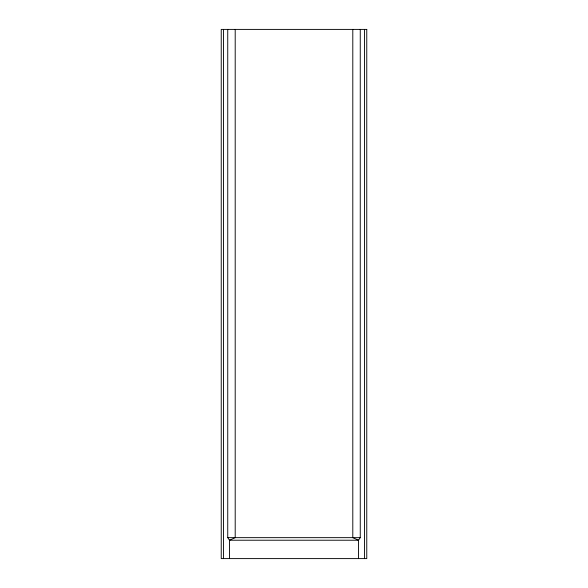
<?xml version="1.0" encoding="UTF-8"?>
<svg xmlns="http://www.w3.org/2000/svg" width="588" height="588" viewBox="0 0 588 588"><rect width="100%" height="100%" fill="white"/><g stroke="black" fill="none" stroke-linecap="round" stroke-linejoin="round"><path stroke-width="0.88" d="M358.504 558.6L358.504 540.225L360.26 537.653L360.26 29.4M229.496 558.6L229.496 540.225L235.2 537.653L235.2 29.4M227.74 29.4L227.74 537.653L360.26 537.653M229.592 540.225L358.408 540.225M358.504 540.225L352.8 537.653L352.8 29.4M227.74 537.653L229.496 540.225M364.523 29.4L364.523 558.6M223.477 29.4L223.477 558.6M366.765 29.4L221.235 29.4L221.235 558.6L366.765 558.6L366.765 29.4"/></g></svg>
